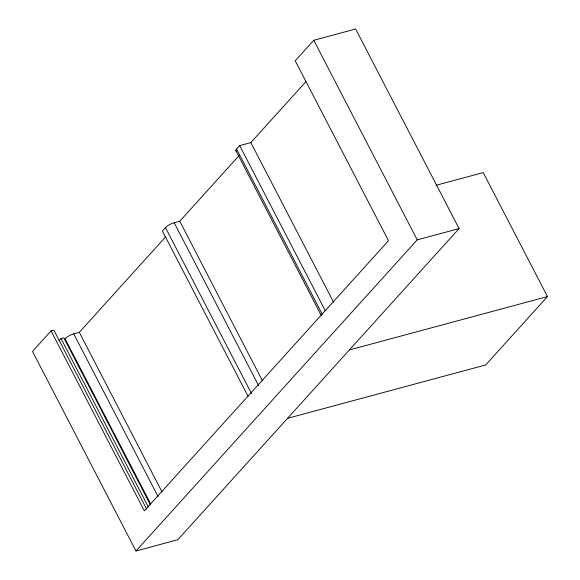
<?xml version="1.0" encoding="UTF-8"?>
<svg xmlns="http://www.w3.org/2000/svg" width="580" height="580" viewBox="0 0 580 580"><rect width="100%" height="100%" fill="white"/><g stroke="black" fill="none" stroke-linecap="round" stroke-linejoin="round"><path stroke-width="0.87" d="M51.062 330.904L32.516 351.422L135.966 551L177.828 539.719L459.077 228.578L355.62 29L313.765 40.281L295.22 60.791L388.484 240.714L144.326 510.828L51.062 330.904L53.853 330.158L146.696 509.276M58.964 340.844L61.023 338.568L63.814 337.814L150.307 504.687M239.199 155.462L179.756 221.226L174.174 222.727A7.105 2.03 -27.4 0 0 165.503 227.65L162.415 231.072L248.081 396.336M236.698 151.221A7.105 2.03 -27.4 0 1 236.589 149.009L239.678 145.594L250.843 142.586L305.827 81.751M150.72 504.042L65.054 338.771A7.105 2.03 -27.4 0 1 73.725 333.848L79.308 332.347L165.721 236.756M135.966 551L417.216 239.859L459.077 228.578M436.087 185.296L483.22 172.601L547.484 296.576L485.67 364.965L287.542 418.339M349.356 349.957L547.484 296.576M313.765 40.281L417.216 239.859M250.843 142.586L333.594 302.238M239.678 145.594L325.344 310.858M236.589 149.009L322.255 314.28M235.792 150.517L321.458 315.788M179.756 221.226L262.508 380.879M174.174 222.727L258.593 385.591M165.503 227.65L251.582 393.718M79.308 332.347L162.066 492M73.725 333.848L158.144 496.712M61.023 338.568L148.35 507.043"/></g></svg>
